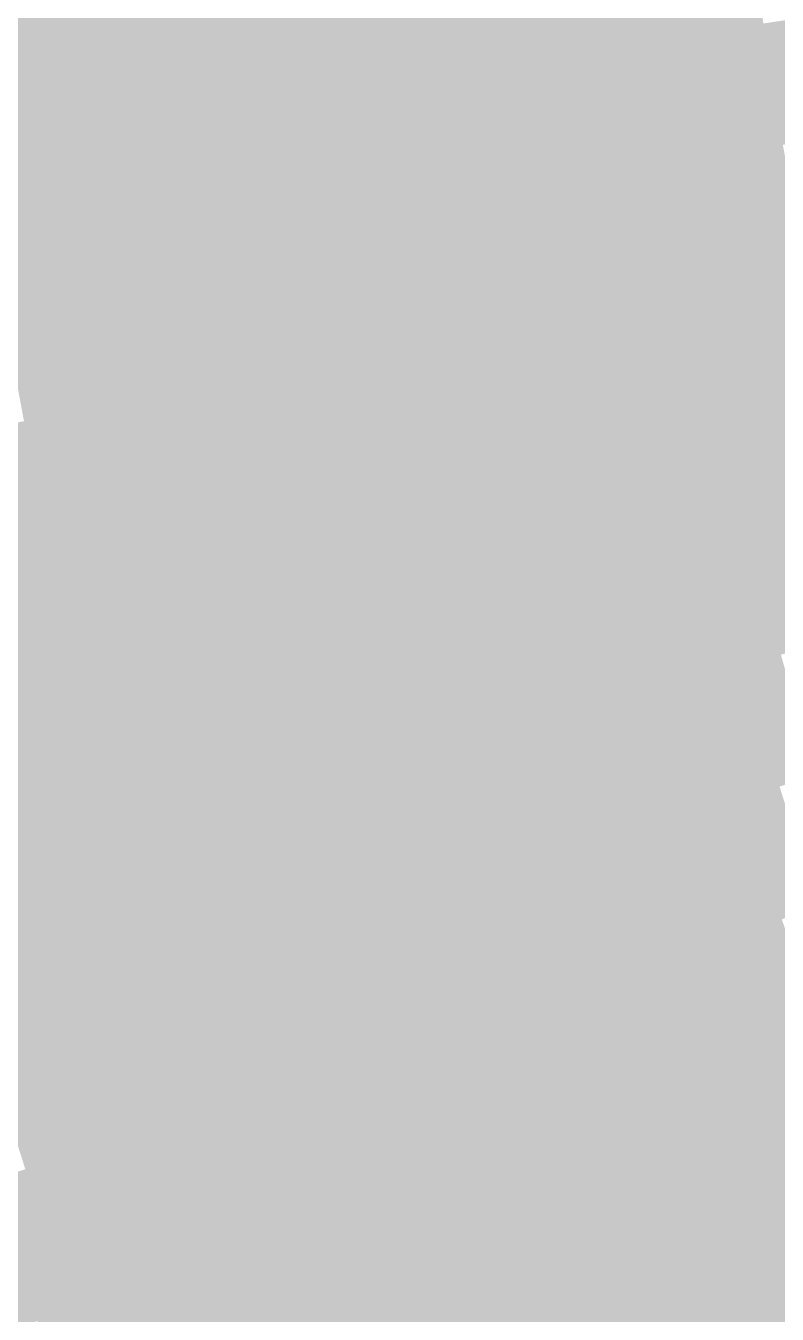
# Model space of a CAD drawing. Header units: inches. Extents: x -266 to 784, y -170 to 213.
# Drawn here: x -150.01 to -130.21, y -53.39 to -19.43 of the extents above; entities that cross this region are included whole.
import ezdxf

# ---------------------------------------------------------------- set-up
doc = ezdxf.new("R2010")
doc.units = ezdxf.units.IN
doc.header["$MEASUREMENT"] = 0

msp = doc.modelspace()

# ---------------------------------------------------------------- linework, layer by layer
at = {"color": 135, "true_color": 0x4e929d}
msp.add_solid([(-131.560476, -19.515153), (-132.549652, -19.661884), (-131.999778, -16.28062), (-132.992258, -16.40303)], dxfattribs=at)
at = {"color": 135, "true_color": 0x5096a1}
msp.add_solid([(-130.571299, -19.368423), (-131.560476, -19.515153), (-131.007299, -16.158209), (-131.999778, -16.28062)], dxfattribs=at)
at = {"color": 145, "true_color": 0x4a8a94}
msp.add_solid([(-133.538829, -19.808614), (-134.528005, -19.955345), (-133.984737, -16.525441), (-134.977217, -16.647852)], dxfattribs=at)
at = {"color": 145, "true_color": 0x4c8e99}
msp.add_solid([(-132.549652, -19.661884), (-133.538829, -19.808614), (-132.992258, -16.40303), (-133.984737, -16.525441)], dxfattribs=at)
at = {"color": 137, "true_color": 0x437e88}
msp.add_solid([(-136.506358, -20.248805), (-137.495535, -20.395536), (-136.962176, -16.892673), (-137.954655, -17.015084)], dxfattribs=at)
at = {"color": 137, "true_color": 0x45828c}
msp.add_solid([(-135.517182, -20.102075), (-136.506358, -20.248805), (-135.969696, -16.770262), (-136.962176, -16.892673)], dxfattribs=at)
at = {"color": 145, "true_color": 0x488690}
msp.add_solid([(-134.528005, -19.955345), (-135.517182, -20.102075), (-134.977217, -16.647852), (-135.969696, -16.770262)], dxfattribs=at)
at = {"color": 147, "true_color": 0x3d737b}
msp.add_solid([(-139.473888, -20.688997), (-140.463064, -20.835727), (-139.939614, -17.259905), (-140.932094, -17.382316)], dxfattribs=at)
at = {"color": 137, "true_color": 0x3f777f}
msp.add_solid([(-138.484711, -20.542266), (-139.473888, -20.688997), (-138.947135, -17.137495), (-139.939614, -17.259905)], dxfattribs=at)
at = {"color": 137, "true_color": 0x417a83}
msp.add_solid([(-137.495535, -20.395536), (-138.484711, -20.542266), (-137.954655, -17.015084), (-138.947135, -17.137495)], dxfattribs=at)
at = {"color": 147, "true_color": 0x36676e}
msp.add_solid([(-142.441417, -21.129188), (-143.430594, -21.275919), (-142.917053, -17.627137), (-143.909533, -17.749548)], dxfattribs=at)
at = {"color": 147, "true_color": 0x396b72}
msp.add_solid([(-141.452241, -20.982458), (-142.441417, -21.129188), (-141.924573, -17.504727), (-142.917053, -17.627137)], dxfattribs=at)
at = {"color": 147, "true_color": 0x3b6f76}
msp.add_solid([(-140.463064, -20.835727), (-141.452241, -20.982458), (-140.932094, -17.382316), (-141.924573, -17.504727)], dxfattribs=at)
at = {"color": 139, "true_color": 0x305b61}
msp.add_solid([(-145.408947, -21.56938), (-146.398123, -21.71611), (-145.894492, -17.994369), (-146.886971, -18.11678)], dxfattribs=at)
at = {"color": 157, "true_color": 0x325f65}
msp.add_solid([(-144.41977, -21.422649), (-145.408947, -21.56938), (-144.902012, -17.871959), (-145.894492, -17.994369)], dxfattribs=at)
at = {"color": 157, "true_color": 0x34636a}
msp.add_solid([(-143.430594, -21.275919), (-144.41977, -21.422649), (-143.909533, -17.749548), (-144.902012, -17.871959)], dxfattribs=at)
at = {"color": 139, "true_color": 0x2c5359}
msp.add_solid([(-147.3873, -21.862841), (-148.376476, -22.009571), (-147.879451, -18.239191), (-148.87193, -18.361601)], dxfattribs=at)
at = {"color": 139, "true_color": 0x2e575d}
msp.add_solid([(-146.398123, -21.71611), (-147.3873, -21.862841), (-146.886971, -18.11678), (-147.879451, -18.239191)], dxfattribs=at)
at = {"color": 139, "true_color": 0x284b50}
msp.add_solid([(-149.365653, -22.156302), (-150.35483, -22.303032), (-149.86441, -18.484012), (-150.856889, -18.606423)], dxfattribs=at)
at = {"color": 139, "true_color": 0x2a4f54}
msp.add_solid([(-148.376476, -22.009571), (-149.365653, -22.156302), (-148.87193, -18.361601), (-149.86441, -18.484012)], dxfattribs=at)
at = {"color": 135, "true_color": 0x5298a5}
msp.add_solid([(-129.071371, -22.396007), (-130.056649, -22.566969), (-129.582123, -19.221692), (-130.571299, -19.368423)], dxfattribs=at)
at = {"color": 145, "true_color": 0x4c8d99}
msp.add_solid([(-132.027204, -22.908893), (-133.012482, -23.079855), (-132.549652, -19.661884), (-133.538829, -19.808614)], dxfattribs=at)
at = {"color": 135, "true_color": 0x4e919d}
msp.add_solid([(-131.041926, -22.737931), (-132.027204, -22.908893), (-131.560476, -19.515153), (-132.549652, -19.661884)], dxfattribs=at)
at = {"color": 135, "true_color": 0x5094a1}
msp.add_solid([(-130.056649, -22.566969), (-131.041926, -22.737931), (-130.571299, -19.368423), (-131.560476, -19.515153)], dxfattribs=at)
at = {"color": 145, "true_color": 0x488590}
msp.add_solid([(-133.997759, -23.250817), (-134.983037, -23.421779), (-134.528005, -19.955345), (-135.517182, -20.102075)], dxfattribs=at)
at = {"color": 145, "true_color": 0x4a8994}
msp.add_solid([(-133.012482, -23.079855), (-133.997759, -23.250817), (-133.538829, -19.808614), (-134.528005, -19.955345)], dxfattribs=at)
at = {"color": 137, "true_color": 0x437d88}
msp.add_solid([(-135.968315, -23.592741), (-136.953592, -23.763703), (-136.506358, -20.248805), (-137.495535, -20.395536)], dxfattribs=at)
at = {"color": 137, "true_color": 0x45818c}
msp.add_solid([(-134.983037, -23.421779), (-135.968315, -23.592741), (-135.517182, -20.102075), (-136.506358, -20.248805)], dxfattribs=at)
at = {"color": 147, "true_color": 0x3d717b}
msp.add_solid([(-138.924148, -24.105626), (-139.909425, -24.276588), (-139.473888, -20.688997), (-140.463064, -20.835727)], dxfattribs=at)
at = {"color": 147, "true_color": 0x3f757f}
msp.add_solid([(-137.93887, -23.934664), (-138.924148, -24.105626), (-138.484711, -20.542266), (-139.473888, -20.688997)], dxfattribs=at)
at = {"color": 137, "true_color": 0x417983}
msp.add_solid([(-136.953592, -23.763703), (-137.93887, -23.934664), (-137.495535, -20.395536), (-138.484711, -20.542266)], dxfattribs=at)
at = {"color": 147, "true_color": 0x396972}
msp.add_solid([(-140.894703, -24.44755), (-141.879981, -24.618512), (-141.452241, -20.982458), (-142.441417, -21.129188)], dxfattribs=at)
at = {"color": 147, "true_color": 0x3b6d76}
msp.add_solid([(-139.909425, -24.276588), (-140.894703, -24.44755), (-140.463064, -20.835727), (-141.452241, -20.982458)], dxfattribs=at)
at = {"color": 157, "true_color": 0x34616a}
msp.add_solid([(-142.865258, -24.789474), (-143.850536, -24.960436), (-143.430594, -21.275919), (-144.41977, -21.422649)], dxfattribs=at)
at = {"color": 157, "true_color": 0x36656e}
msp.add_solid([(-141.879981, -24.618512), (-142.865258, -24.789474), (-142.441417, -21.129188), (-143.430594, -21.275919)], dxfattribs=at)
at = {"color": 139, "true_color": 0x2e565d}
msp.add_solid([(-145.821091, -25.30236), (-146.806369, -25.473321), (-146.398123, -21.71611), (-147.3873, -21.862841)], dxfattribs=at)
at = {"color": 139, "true_color": 0x305961}
msp.add_solid([(-144.835813, -25.131398), (-145.821091, -25.30236), (-145.408947, -21.56938), (-146.398123, -21.71611)], dxfattribs=at)
at = {"color": 157, "true_color": 0x325d65}
msp.add_solid([(-143.850536, -24.960436), (-144.835813, -25.131398), (-144.41977, -21.422649), (-145.408947, -21.56938)], dxfattribs=at)
at = {"color": 139, "true_color": 0x2a4e54}
msp.add_solid([(-147.791646, -25.644283), (-148.776924, -25.815245), (-148.376476, -22.009571), (-149.365653, -22.156302)], dxfattribs=at)
at = {"color": 139, "true_color": 0x2c5259}
msp.add_solid([(-146.806369, -25.473321), (-147.791646, -25.644283), (-147.3873, -21.862841), (-148.376476, -22.009571)], dxfattribs=at)
at = {"color": 149, "true_color": 0x25464c}
msp.add_solid([(-149.762202, -25.986207), (-150.747479, -26.157169), (-150.35483, -22.303032), (-151.344006, -22.449763)], dxfattribs=at)
at = {"color": 139, "true_color": 0x284a50}
msp.add_solid([(-148.776924, -25.815245), (-149.762202, -25.986207), (-149.365653, -22.156302), (-150.35483, -22.303032)], dxfattribs=at)
at = {"color": 135, "true_color": 0x4e8f9d}
msp.add_solid([(-130.444442, -25.947013), (-131.425228, -26.142103), (-131.041926, -22.737931), (-132.027204, -22.908893)], dxfattribs=at)
at = {"color": 135, "true_color": 0x5093a1}
msp.add_solid([(-129.463657, -25.751922), (-130.444442, -25.947013), (-130.056649, -22.566969), (-131.041926, -22.737931)], dxfattribs=at)
at = {"color": 145, "true_color": 0x4a8794}
msp.add_solid([(-132.406013, -26.337193), (-133.386798, -26.532284), (-133.012482, -23.079855), (-133.997759, -23.250817)], dxfattribs=at)
at = {"color": 145, "true_color": 0x4c8b99}
msp.add_solid([(-131.425228, -26.142103), (-132.406013, -26.337193), (-132.027204, -22.908893), (-133.012482, -23.079855)], dxfattribs=at)
at = {"color": 137, "true_color": 0x457f8c}
msp.add_solid([(-134.367583, -26.727374), (-135.348369, -26.922464), (-134.983037, -23.421779), (-135.968315, -23.592741)], dxfattribs=at)
at = {"color": 145, "true_color": 0x488390}
msp.add_solid([(-133.386798, -26.532284), (-134.367583, -26.727374), (-133.997759, -23.250817), (-134.983037, -23.421779)], dxfattribs=at)
at = {"color": 137, "true_color": 0x417783}
msp.add_solid([(-136.329154, -27.117555), (-137.309939, -27.312645), (-136.953592, -23.763703), (-137.93887, -23.934664)], dxfattribs=at)
at = {"color": 137, "true_color": 0x437b88}
msp.add_solid([(-135.348369, -26.922464), (-136.329154, -27.117555), (-135.968315, -23.592741), (-136.953592, -23.763703)], dxfattribs=at)
at = {"color": 147, "true_color": 0x3d707b}
msp.add_solid([(-138.290725, -27.507735), (-139.27151, -27.702826), (-138.924148, -24.105626), (-139.909425, -24.276588)], dxfattribs=at)
at = {"color": 147, "true_color": 0x3f747f}
msp.add_solid([(-137.309939, -27.312645), (-138.290725, -27.507735), (-137.93887, -23.934664), (-138.924148, -24.105626)], dxfattribs=at)
at = {"color": 147, "true_color": 0x396872}
msp.add_solid([(-140.252295, -27.897916), (-141.23308, -28.093006), (-140.894703, -24.44755), (-141.879981, -24.618512)], dxfattribs=at)
at = {"color": 147, "true_color": 0x3b6c76}
msp.add_solid([(-139.27151, -27.702826), (-140.252295, -27.897916), (-139.909425, -24.276588), (-140.894703, -24.44755)], dxfattribs=at)
at = {"color": 157, "true_color": 0x36646e}
msp.add_solid([(-141.23308, -28.093006), (-142.213866, -28.288097), (-141.879981, -24.618512), (-142.865258, -24.789474)], dxfattribs=at)
at = {"color": 157, "true_color": 0x325c65}
msp.add_solid([(-143.194651, -28.483187), (-144.175436, -28.678277), (-143.850536, -24.960436), (-144.835813, -25.131398)], dxfattribs=at)
at = {"color": 157, "true_color": 0x34606a}
msp.add_solid([(-142.213866, -28.288097), (-143.194651, -28.483187), (-142.865258, -24.789474), (-143.850536, -24.960436)], dxfattribs=at)
at = {"color": 139, "true_color": 0x2e545d}
msp.add_solid([(-145.156222, -28.873368), (-146.137007, -29.068458), (-145.821091, -25.30236), (-146.806369, -25.473321)], dxfattribs=at)
at = {"color": 139, "true_color": 0x305861}
msp.add_solid([(-144.175436, -28.678277), (-145.156222, -28.873368), (-144.835813, -25.131398), (-145.821091, -25.30236)], dxfattribs=at)
at = {"color": 139, "true_color": 0x2a4d54}
msp.add_solid([(-147.117792, -29.263548), (-148.098577, -29.458639), (-147.791646, -25.644283), (-148.776924, -25.815245)], dxfattribs=at)
at = {"color": 139, "true_color": 0x2c5159}
msp.add_solid([(-146.137007, -29.068458), (-147.117792, -29.263548), (-146.806369, -25.473321), (-147.791646, -25.644283)], dxfattribs=at)
at = {"color": 135, "true_color": 0x5091a1}
msp.add_solid([(-128.792681, -28.921364), (-129.768383, -29.140465), (-129.463657, -25.751922), (-130.444442, -25.947013)], dxfattribs=at)
at = {"color": 149, "true_color": 0x25454c}
msp.add_solid([(-149.079363, -29.653729), (-150.060148, -29.848819), (-149.762202, -25.986207), (-150.747479, -26.157169)], dxfattribs=at)
at = {"color": 139, "true_color": 0x284950}
msp.add_solid([(-148.098577, -29.458639), (-149.079363, -29.653729), (-148.776924, -25.815245), (-149.762202, -25.986207)], dxfattribs=at)
at = {"color": 145, "true_color": 0x4c8999}
msp.add_solid([(-130.744085, -29.359566), (-131.719788, -29.578667), (-131.425228, -26.142103), (-132.406013, -26.337193)], dxfattribs=at)
at = {"color": 145, "true_color": 0x4e8d9d}
msp.add_solid([(-129.768383, -29.140465), (-130.744085, -29.359566), (-130.444442, -25.947013), (-131.425228, -26.142103)], dxfattribs=at)
at = {"color": 145, "true_color": 0x4a8594}
msp.add_solid([(-131.719788, -29.578667), (-132.69549, -29.797769), (-132.406013, -26.337193), (-133.386798, -26.532284)], dxfattribs=at)
at = {"color": 137, "true_color": 0x457d8c}
msp.add_solid([(-133.671192, -30.01687), (-134.646894, -30.235971), (-134.367583, -26.727374), (-135.348369, -26.922464)], dxfattribs=at)
at = {"color": 145, "true_color": 0x488190}
msp.add_solid([(-132.69549, -29.797769), (-133.671192, -30.01687), (-133.386798, -26.532284), (-134.367583, -26.727374)], dxfattribs=at)
at = {"color": 147, "true_color": 0x417683}
msp.add_solid([(-135.622596, -30.455072), (-136.598298, -30.674174), (-136.329154, -27.117555), (-137.309939, -27.312645)], dxfattribs=at)
at = {"color": 137, "true_color": 0x437a88}
msp.add_solid([(-134.646894, -30.235971), (-135.622596, -30.455072), (-135.348369, -26.922464), (-136.329154, -27.117555)], dxfattribs=at)
at = {"color": 147, "true_color": 0x3f727f}
msp.add_solid([(-136.598298, -30.674174), (-137.574, -30.893275), (-137.309939, -27.312645), (-138.290725, -27.507735)], dxfattribs=at)
at = {"color": 147, "true_color": 0x3b6a76}
msp.add_solid([(-138.549702, -31.112376), (-139.525405, -31.331477), (-139.27151, -27.702826), (-140.252295, -27.897916)], dxfattribs=at)
at = {"color": 147, "true_color": 0x3d6e7b}
msp.add_solid([(-137.574, -30.893275), (-138.549702, -31.112376), (-138.290725, -27.507735), (-139.27151, -27.702826)], dxfattribs=at)
at = {"color": 157, "true_color": 0x36636e}
msp.add_solid([(-140.501107, -31.550579), (-141.476809, -31.76968), (-141.23308, -28.093006), (-142.213866, -28.288097)], dxfattribs=at)
at = {"color": 157, "true_color": 0x396672}
msp.add_solid([(-139.525405, -31.331477), (-140.501107, -31.550579), (-140.252295, -27.897916), (-141.23308, -28.093006)], dxfattribs=at)
at = {"color": 157, "true_color": 0x325b65}
msp.add_solid([(-142.452511, -31.988781), (-143.428213, -32.207882), (-143.194651, -28.483187), (-144.175436, -28.678277)], dxfattribs=at)
at = {"color": 157, "true_color": 0x345f6a}
msp.add_solid([(-141.476809, -31.76968), (-142.452511, -31.988781), (-142.213866, -28.288097), (-143.194651, -28.483187)], dxfattribs=at)
at = {"color": 139, "true_color": 0x305761}
msp.add_solid([(-143.428213, -32.207882), (-144.403915, -32.426984), (-144.175436, -28.678277), (-145.156222, -28.873368)], dxfattribs=at)
at = {"color": 139, "true_color": 0x2c4f59}
msp.add_solid([(-145.379617, -32.646085), (-146.35532, -32.865186), (-146.137007, -29.068458), (-147.117792, -29.263548)], dxfattribs=at)
at = {"color": 139, "true_color": 0x2e535d}
msp.add_solid([(-144.403915, -32.426984), (-145.379617, -32.646085), (-145.156222, -28.873368), (-146.137007, -29.068458)], dxfattribs=at)
at = {"color": 145, "true_color": 0x4e8b9d}
msp.add_solid([(-129.014157, -32.316364), (-129.984188, -32.559344), (-129.768383, -29.140465), (-130.744085, -29.359566)], dxfattribs=at)
at = {"color": 139, "true_color": 0x284850}
msp.add_solid([(-147.331022, -33.084287), (-148.306724, -33.303388), (-148.098577, -29.458639), (-149.079363, -29.653729)], dxfattribs=at)
at = {"color": 139, "true_color": 0x2a4c54}
msp.add_solid([(-146.35532, -32.865186), (-147.331022, -33.084287), (-147.117792, -29.263548), (-148.098577, -29.458639)], dxfattribs=at)
at = {"color": 145, "true_color": 0x4c8799}
msp.add_solid([(-129.984188, -32.559344), (-130.954219, -32.802324), (-130.744085, -29.359566), (-131.719788, -29.578667)], dxfattribs=at)
at = {"color": 149, "true_color": 0x234048}
msp.add_solid([(-149.282426, -33.52249), (-150.258128, -33.741591), (-150.060148, -29.848819), (-151.040933, -30.04391)], dxfattribs=at)
at = {"color": 149, "true_color": 0x25444c}
msp.add_solid([(-148.306724, -33.303388), (-149.282426, -33.52249), (-149.079363, -29.653729), (-150.060148, -29.848819)], dxfattribs=at)
at = {"color": 145, "true_color": 0x488090}
msp.add_solid([(-131.92425, -33.045304), (-132.894282, -33.288285), (-132.69549, -29.797769), (-133.671192, -30.01687)], dxfattribs=at)
at = {"color": 145, "true_color": 0x4a8394}
msp.add_solid([(-130.954219, -32.802324), (-131.92425, -33.045304), (-131.719788, -29.578667), (-132.69549, -29.797769)], dxfattribs=at)
at = {"color": 137, "true_color": 0x457c8c}
msp.add_solid([(-132.894282, -33.288285), (-133.864313, -33.531265), (-133.671192, -30.01687), (-134.646894, -30.235971)], dxfattribs=at)
at = {"color": 147, "true_color": 0x417483}
msp.add_solid([(-134.834344, -33.774245), (-135.804375, -34.017225), (-135.622596, -30.455072), (-136.598298, -30.674174)], dxfattribs=at)
at = {"color": 137, "true_color": 0x437888}
msp.add_solid([(-133.864313, -33.531265), (-134.834344, -33.774245), (-134.646894, -30.235971), (-135.622596, -30.455072)], dxfattribs=at)
at = {"color": 147, "true_color": 0x3d6d7b}
msp.add_solid([(-136.774407, -34.260205), (-137.744438, -34.503186), (-137.574, -30.893275), (-138.549702, -31.112376)], dxfattribs=at)
at = {"color": 147, "true_color": 0x3f717f}
msp.add_solid([(-135.804375, -34.017225), (-136.774407, -34.260205), (-136.598298, -30.674174), (-137.574, -30.893275)], dxfattribs=at)
at = {"color": 147, "true_color": 0x3b6976}
msp.add_solid([(-137.744438, -34.503186), (-138.714469, -34.746166), (-138.549702, -31.112376), (-139.525405, -31.331477)], dxfattribs=at)
at = {"color": 157, "true_color": 0x36616e}
msp.add_solid([(-139.6845, -34.989146), (-140.654532, -35.232126), (-140.501107, -31.550579), (-141.476809, -31.76968)], dxfattribs=at)
at = {"color": 157, "true_color": 0x396572}
msp.add_solid([(-138.714469, -34.746166), (-139.6845, -34.989146), (-139.525405, -31.331477), (-140.501107, -31.550579)], dxfattribs=at)
at = {"color": 157, "true_color": 0x345e6a}
msp.add_solid([(-140.654532, -35.232126), (-141.624563, -35.475106), (-141.476809, -31.76968), (-142.452511, -31.988781)], dxfattribs=at)
at = {"color": 139, "true_color": 0x305661}
msp.add_solid([(-142.594594, -35.718086), (-143.564625, -35.961067), (-143.428213, -32.207882), (-144.403915, -32.426984)], dxfattribs=at)
at = {"color": 157, "true_color": 0x325a65}
msp.add_solid([(-141.624563, -35.475106), (-142.594594, -35.718086), (-142.452511, -31.988781), (-143.428213, -32.207882)], dxfattribs=at)
at = {"color": 139, "true_color": 0x2e525d}
msp.add_solid([(-143.564625, -35.961067), (-144.534657, -36.204047), (-144.403915, -32.426984), (-145.379617, -32.646085)], dxfattribs=at)
at = {"color": 145, "true_color": 0x4c8599}
msp.add_solid([(-129.145993, -35.739509), (-130.109769, -36.006222), (-129.984188, -32.559344), (-130.954219, -32.802324)], dxfattribs=at)
at = {"color": 139, "true_color": 0x2a4b54}
msp.add_solid([(-145.504688, -36.447027), (-146.474719, -36.690007), (-146.35532, -32.865186), (-147.331022, -33.084287)], dxfattribs=at)
at = {"color": 139, "true_color": 0x2c4e59}
msp.add_solid([(-144.534657, -36.204047), (-145.504688, -36.447027), (-145.379617, -32.646085), (-146.35532, -32.865186)], dxfattribs=at)
at = {"color": 145, "true_color": 0x4a8294}
msp.add_solid([(-130.109769, -36.006222), (-131.073545, -36.272935), (-130.954219, -32.802324), (-131.92425, -33.045304)], dxfattribs=at)
at = {"color": 139, "true_color": 0x284750}
msp.add_solid([(-146.474719, -36.690007), (-147.44475, -36.932987), (-147.331022, -33.084287), (-148.306724, -33.303388)], dxfattribs=at)
at = {"color": 145, "true_color": 0x487e90}
msp.add_solid([(-131.073545, -36.272935), (-132.037321, -36.539648), (-131.92425, -33.045304), (-132.894282, -33.288285)], dxfattribs=at)
at = {"color": 149, "true_color": 0x233f48}
msp.add_solid([(-148.414782, -37.175968), (-149.384813, -37.418948), (-149.282426, -33.52249), (-150.258128, -33.741591)], dxfattribs=at)
at = {"color": 149, "true_color": 0x25434c}
msp.add_solid([(-147.44475, -36.932987), (-148.414782, -37.175968), (-148.306724, -33.303388), (-149.282426, -33.52249)], dxfattribs=at)
at = {"color": 147, "true_color": 0x437688}
msp.add_solid([(-133.001097, -36.806361), (-133.964873, -37.073073), (-133.864313, -33.531265), (-134.834344, -33.774245)], dxfattribs=at)
at = {"color": 137, "true_color": 0x457a8c}
msp.add_solid([(-132.037321, -36.539648), (-133.001097, -36.806361), (-132.894282, -33.288285), (-133.864313, -33.531265)], dxfattribs=at)
at = {"color": 159, "true_color": 0x213c43}
msp.add_solid([(-149.384813, -37.418948), (-150.354844, -37.661928), (-150.258128, -33.741591), (-151.23383, -33.960692)], dxfattribs=at)
at = {"color": 147, "true_color": 0x417383}
msp.add_solid([(-133.964873, -37.073073), (-134.928649, -37.339786), (-134.834344, -33.774245), (-135.804375, -34.017225)], dxfattribs=at)
at = {"color": 147, "true_color": 0x3d6b7b}
msp.add_solid([(-135.892425, -37.606499), (-136.856201, -37.873212), (-136.774407, -34.260205), (-137.744438, -34.503186)], dxfattribs=at)
at = {"color": 147, "true_color": 0x3f6f7f}
msp.add_solid([(-134.928649, -37.339786), (-135.892425, -37.606499), (-135.804375, -34.017225), (-136.774407, -34.260205)], dxfattribs=at)
at = {"color": 147, "true_color": 0x3b6876}
msp.add_solid([(-136.856201, -37.873212), (-137.819977, -38.139924), (-137.744438, -34.503186), (-138.714469, -34.746166)], dxfattribs=at)
at = {"color": 157, "true_color": 0x396472}
msp.add_solid([(-137.819977, -38.139924), (-138.783753, -38.406637), (-138.714469, -34.746166), (-139.6845, -34.989146)], dxfattribs=at)
at = {"color": 157, "true_color": 0x345c6a}
msp.add_solid([(-139.74753, -38.67335), (-140.711306, -38.940063), (-140.654532, -35.232126), (-141.624563, -35.475106)], dxfattribs=at)
at = {"color": 157, "true_color": 0x36606e}
msp.add_solid([(-138.783753, -38.406637), (-139.74753, -38.67335), (-139.6845, -34.989146), (-140.654532, -35.232126)], dxfattribs=at)
at = {"color": 157, "true_color": 0x325965}
msp.add_solid([(-140.711306, -38.940063), (-141.675082, -39.206775), (-141.624563, -35.475106), (-142.594594, -35.718086)], dxfattribs=at)
at = {"color": 139, "true_color": 0x2e515d}
msp.add_solid([(-142.638858, -39.473488), (-143.602634, -39.740201), (-143.564625, -35.961067), (-144.534657, -36.204047)], dxfattribs=at)
at = {"color": 139, "true_color": 0x305561}
msp.add_solid([(-141.675082, -39.206775), (-142.638858, -39.473488), (-142.594594, -35.718086), (-143.564625, -35.961067)], dxfattribs=at)
at = {"color": 139, "true_color": 0x2c4d59}
msp.add_solid([(-143.602634, -39.740201), (-144.56641, -40.006914), (-144.534657, -36.204047), (-145.504688, -36.447027)], dxfattribs=at)
at = {"color": 145, "true_color": 0x487c90}
msp.add_solid([(-130.143886, -39.478716), (-131.100826, -39.769001), (-131.073545, -36.272935), (-132.037321, -36.539648)], dxfattribs=at)
at = {"color": 145, "true_color": 0x4a8094}
msp.add_solid([(-129.186945, -39.188431), (-130.143886, -39.478716), (-130.109769, -36.006222), (-131.073545, -36.272935)], dxfattribs=at)
at = {"color": 139, "true_color": 0x2a4a54}
msp.add_solid([(-144.56641, -40.006914), (-145.530186, -40.273626), (-145.504688, -36.447027), (-146.474719, -36.690007)], dxfattribs=at)
at = {"color": 137, "true_color": 0x45798c}
msp.add_solid([(-131.100826, -39.769001), (-132.057766, -40.059285), (-132.037321, -36.539648), (-133.001097, -36.806361)], dxfattribs=at)
at = {"color": 149, "true_color": 0x25424c}
msp.add_solid([(-146.493962, -40.540339), (-147.457738, -40.807052), (-147.44475, -36.932987), (-148.414782, -37.175968)], dxfattribs=at)
at = {"color": 149, "true_color": 0x284650}
msp.add_solid([(-145.530186, -40.273626), (-146.493962, -40.540339), (-146.474719, -36.690007), (-147.44475, -36.932987)], dxfattribs=at)
at = {"color": 147, "true_color": 0x437588}
msp.add_solid([(-132.057766, -40.059285), (-133.014707, -40.34957), (-133.001097, -36.806361), (-133.964873, -37.073073)], dxfattribs=at)
at = {"color": 149, "true_color": 0x233e48}
for points in [[(-147.457738, -40.807052), (-148.421514, -41.073765), (-148.414782, -37.175968), (-149.384813, -37.418948)], [(-146.411871, -44.413556), (-147.368812, -44.70384), (-147.457738, -40.807052), (-148.421514, -41.073765)]]:
    msp.add_solid(points, dxfattribs=at)
at = {"color": 147, "true_color": 0x3f6d7f}
msp.add_solid([(-133.971647, -40.639855), (-134.928587, -40.930139), (-134.928649, -37.339786), (-135.892425, -37.606499)], dxfattribs=at)
at = {"color": 147, "true_color": 0x417183}
msp.add_solid([(-133.014707, -40.34957), (-133.971647, -40.639855), (-133.964873, -37.073073), (-134.928649, -37.339786)], dxfattribs=at)
at = {"color": 159, "true_color": 0x1f373f}
msp.add_solid([(-149.38529, -41.340477), (-150.349066, -41.60719), (-150.354844, -37.661928), (-151.324876, -37.904908)], dxfattribs=at)
at = {"color": 159, "true_color": 0x213b43}
msp.add_solid([(-148.421514, -41.073765), (-149.38529, -41.340477), (-149.384813, -37.418948), (-150.354844, -37.661928)], dxfattribs=at)
at = {"color": 147, "true_color": 0x3d6a7b}
msp.add_solid([(-134.928587, -40.930139), (-135.885528, -41.220424), (-135.892425, -37.606499), (-136.856201, -37.873212)], dxfattribs=at)
at = {"color": 157, "true_color": 0x3b6676}
msp.add_solid([(-135.885528, -41.220424), (-136.842468, -41.510709), (-136.856201, -37.873212), (-137.819977, -38.139924)], dxfattribs=at)
at = {"color": 157, "true_color": 0x396272}
msp.add_solid([(-136.842468, -41.510709), (-137.799408, -41.800994), (-137.819977, -38.139924), (-138.783753, -38.406637)], dxfattribs=at)
at = {"color": 157, "true_color": 0x345b6a}
msp.add_solid([(-138.756349, -42.091278), (-139.713289, -42.381563), (-139.74753, -38.67335), (-140.711306, -38.940063)], dxfattribs=at)
at = {"color": 157, "true_color": 0x365f6e}
msp.add_solid([(-137.799408, -41.800994), (-138.756349, -42.091278), (-138.783753, -38.406637), (-139.74753, -38.67335)], dxfattribs=at)
at = {"color": 139, "true_color": 0x325765}
msp.add_solid([(-139.713289, -42.381563), (-140.670229, -42.671848), (-140.711306, -38.940063), (-141.675082, -39.206775)], dxfattribs=at)
at = {"color": 139, "true_color": 0x305461}
msp.add_solid([(-140.670229, -42.671848), (-141.62717, -42.962132), (-141.675082, -39.206775), (-142.638858, -39.473488)], dxfattribs=at)
at = {"color": 139, "true_color": 0x2e505d}
msp.add_solid([(-141.62717, -42.962132), (-142.58411, -43.252417), (-142.638858, -39.473488), (-143.602634, -39.740201)], dxfattribs=at)
at = {"color": 155, "true_color": 0x487b90}
msp.add_solid([(-129.135833, -42.660717), (-130.085361, -42.974398), (-130.143886, -39.478716), (-131.100826, -39.769001)], dxfattribs=at)
at = {"color": 139, "true_color": 0x2a4954}
msp.add_solid([(-143.54105, -43.542702), (-144.497991, -43.832986), (-144.56641, -40.006914), (-145.530186, -40.273626)], dxfattribs=at)
at = {"color": 139, "true_color": 0x2c4c59}
msp.add_solid([(-142.58411, -43.252417), (-143.54105, -43.542702), (-143.602634, -39.740201), (-144.56641, -40.006914)], dxfattribs=at)
at = {"color": 147, "true_color": 0x437388}
msp.add_solid([(-131.034889, -43.28808), (-131.984417, -43.601762), (-132.057766, -40.059285), (-133.014707, -40.34957)], dxfattribs=at)
at = {"color": 155, "true_color": 0x45778c}
msp.add_solid([(-130.085361, -42.974398), (-131.034889, -43.28808), (-131.100826, -39.769001), (-132.057766, -40.059285)], dxfattribs=at)
at = {"color": 149, "true_color": 0x284550}
msp.add_solid([(-144.497991, -43.832986), (-145.454931, -44.123271), (-145.530186, -40.273626), (-146.493962, -40.540339)], dxfattribs=at)
at = {"color": 147, "true_color": 0x417083}
msp.add_solid([(-131.984417, -43.601762), (-132.933945, -43.915444), (-133.014707, -40.34957), (-133.971647, -40.639855)], dxfattribs=at)
at = {"color": 149, "true_color": 0x25414c}
msp.add_solid([(-145.454931, -44.123271), (-146.411871, -44.413556), (-146.493962, -40.540339), (-147.457738, -40.807052)], dxfattribs=at)
at = {"color": 147, "true_color": 0x3f6c7f}
msp.add_solid([(-132.933945, -43.915444), (-133.883473, -44.229125), (-133.971647, -40.639855), (-134.928587, -40.930139)], dxfattribs=at)
at = {"color": 159, "true_color": 0x213a43}
msp.add_solid([(-147.368812, -44.70384), (-148.325752, -44.994125), (-148.421514, -41.073765), (-149.38529, -41.340477)], dxfattribs=at)
at = {"color": 147, "true_color": 0x3d687b}
msp.add_solid([(-133.883473, -44.229125), (-134.833002, -44.542807), (-134.928587, -40.930139), (-135.885528, -41.220424)], dxfattribs=at)
at = {"color": 159, "true_color": 0x1f363f}
for points in [[(-148.325752, -44.994125), (-149.282692, -45.28441), (-149.38529, -41.340477), (-150.349066, -41.60719)], [(-147.176868, -48.62067), (-148.126396, -48.934351), (-148.325752, -44.994125), (-149.282692, -45.28441)]]:
    msp.add_solid(points, dxfattribs=at)
at = {"color": 157, "true_color": 0x3b6576}
msp.add_solid([(-134.833002, -44.542807), (-135.78253, -44.856489), (-135.885528, -41.220424), (-136.842468, -41.510709)], dxfattribs=at)
at = {"color": 169, "true_color": 0x1d333b}
msp.add_solid([(-149.282692, -45.28441), (-150.239633, -45.574694), (-150.349066, -41.60719), (-151.312842, -41.873903)], dxfattribs=at)
at = {"color": 157, "true_color": 0x396172}
msp.add_solid([(-135.78253, -44.856489), (-136.732058, -45.170171), (-136.842468, -41.510709), (-137.799408, -41.800994)], dxfattribs=at)
at = {"color": 157, "true_color": 0x345a6a}
msp.add_solid([(-137.681586, -45.483852), (-138.631114, -45.797534), (-138.756349, -42.091278), (-139.713289, -42.381563)], dxfattribs=at)
at = {"color": 157, "true_color": 0x365d6e}
msp.add_solid([(-136.732058, -45.170171), (-137.681586, -45.483852), (-137.799408, -41.800994), (-138.756349, -42.091278)], dxfattribs=at)
at = {"color": 139, "true_color": 0x325665}
msp.add_solid([(-138.631114, -45.797534), (-139.580643, -46.111216), (-139.713289, -42.381563), (-140.670229, -42.671848)], dxfattribs=at)
at = {"color": 139, "true_color": 0x305361}
msp.add_solid([(-139.580643, -46.111216), (-140.530171, -46.424898), (-140.670229, -42.671848), (-141.62717, -42.962132)], dxfattribs=at)
at = {"color": 139, "true_color": 0x2e4f5d}
msp.add_solid([(-140.530171, -46.424898), (-141.479699, -46.738579), (-141.62717, -42.962132), (-142.58411, -43.252417)], dxfattribs=at)
at = {"color": 155, "true_color": 0x45758c}
msp.add_solid([(-128.991537, -46.15391), (-129.933081, -46.4908), (-130.085361, -42.974398), (-131.034889, -43.28808)], dxfattribs=at)
at = {"color": 139, "true_color": 0x2c4b59}
msp.add_solid([(-141.479699, -46.738579), (-142.429227, -47.052261), (-142.58411, -43.252417), (-143.54105, -43.542702)], dxfattribs=at)
at = {"color": 147, "true_color": 0x437288}
msp.add_solid([(-129.933081, -46.4908), (-130.874625, -46.82769), (-131.034889, -43.28808), (-131.984417, -43.601762)], dxfattribs=at)
at = {"color": 139, "true_color": 0x2a4854}
msp.add_solid([(-142.429227, -47.052261), (-143.378755, -47.365943), (-143.54105, -43.542702), (-144.497991, -43.832986)], dxfattribs=at)
at = {"color": 147, "true_color": 0x416e83}
msp.add_solid([(-130.874625, -46.82769), (-131.816169, -47.164579), (-131.984417, -43.601762), (-132.933945, -43.915444)], dxfattribs=at)
at = {"color": 149, "true_color": 0x25404c}
msp.add_solid([(-144.328283, -47.679625), (-145.277812, -47.993306), (-145.454931, -44.123271), (-146.411871, -44.413556)], dxfattribs=at)
at = {"color": 149, "true_color": 0x284450}
msp.add_solid([(-143.378755, -47.365943), (-144.328283, -47.679625), (-144.497991, -43.832986), (-145.454931, -44.123271)], dxfattribs=at)
at = {"color": 147, "true_color": 0x3f6a7f}
msp.add_solid([(-131.816169, -47.164579), (-132.757713, -47.501469), (-132.933945, -43.915444), (-133.883473, -44.229125)], dxfattribs=at)
at = {"color": 159, "true_color": 0x233d48}
msp.add_solid([(-145.277812, -47.993306), (-146.22734, -48.306988), (-146.411871, -44.413556), (-147.368812, -44.70384)], dxfattribs=at)
at = {"color": 147, "true_color": 0x3d677b}
msp.add_solid([(-132.757713, -47.501469), (-133.699257, -47.838359), (-133.883473, -44.229125), (-134.833002, -44.542807)], dxfattribs=at)
at = {"color": 159, "true_color": 0x213943}
msp.add_solid([(-146.22734, -48.306988), (-147.176868, -48.62067), (-147.368812, -44.70384), (-148.325752, -44.994125)], dxfattribs=at)
at = {"color": 157, "true_color": 0x3b6376}
msp.add_solid([(-133.699257, -47.838359), (-134.640801, -48.175249), (-134.833002, -44.542807), (-135.78253, -44.856489)], dxfattribs=at)
at = {"color": 157, "true_color": 0x396072}
msp.add_solid([(-134.640801, -48.175249), (-135.582345, -48.512139), (-135.78253, -44.856489), (-136.732058, -45.170171)], dxfattribs=at)
at = {"color": 169, "true_color": 0x1d323b}
msp.add_solid([(-148.126396, -48.934351), (-149.075924, -49.248033), (-149.282692, -45.28441), (-150.239633, -45.574694)], dxfattribs=at)
at = {"color": 157, "true_color": 0x34596a}
msp.add_solid([(-136.523889, -48.849029), (-137.465434, -49.185919), (-137.681586, -45.483852), (-138.631114, -45.797534)], dxfattribs=at)
at = {"color": 157, "true_color": 0x365c6e}
msp.add_solid([(-135.582345, -48.512139), (-136.523889, -48.849029), (-136.732058, -45.170171), (-137.681586, -45.483852)], dxfattribs=at)
at = {"color": 169, "true_color": 0x1b2e36}
for points in [[(-149.075924, -49.248033), (-150.025453, -49.561715), (-150.239633, -45.574694), (-151.196573, -45.864979)], [(-147.822418, -52.891707), (-148.763962, -53.228597), (-149.075924, -49.248033), (-150.025453, -49.561715)]]:
    msp.add_solid(points, dxfattribs=at)
at = {"color": 139, "true_color": 0x325565}
msp.add_solid([(-137.465434, -49.185919), (-138.406978, -49.522808), (-138.631114, -45.797534), (-139.580643, -46.111216)], dxfattribs=at)
at = {"color": 139, "true_color": 0x305161}
msp.add_solid([(-138.406978, -49.522808), (-139.348522, -49.859698), (-139.580643, -46.111216), (-140.530171, -46.424898)], dxfattribs=at)
at = {"color": 139, "true_color": 0x2e4e5d}
msp.add_solid([(-139.348522, -49.859698), (-140.290066, -50.196588), (-140.530171, -46.424898), (-141.479699, -46.738579)], dxfattribs=at)
at = {"color": 147, "true_color": 0x437088}
msp.add_solid([(-128.753006, -49.665515), (-129.685999, -50.02541), (-129.933081, -46.4908), (-130.874625, -46.82769)], dxfattribs=at)
at = {"color": 139, "true_color": 0x2c4a59}
msp.add_solid([(-140.290066, -50.196588), (-141.23161, -50.533478), (-141.479699, -46.738579), (-142.429227, -47.052261)], dxfattribs=at)
at = {"color": 147, "true_color": 0x416d83}
msp.add_solid([(-129.685999, -50.02541), (-130.618992, -50.385305), (-130.874625, -46.82769), (-131.816169, -47.164579)], dxfattribs=at)
at = {"color": 139, "true_color": 0x2a4754}
msp.add_solid([(-141.23161, -50.533478), (-142.173154, -50.870368), (-142.429227, -47.052261), (-143.378755, -47.365943)], dxfattribs=at)
at = {"color": 147, "true_color": 0x3f697f}
msp.add_solid([(-130.618992, -50.385305), (-131.551985, -50.7452), (-131.816169, -47.164579), (-132.757713, -47.501469)], dxfattribs=at)
at = {"color": 149, "true_color": 0x284350}
msp.add_solid([(-142.173154, -50.870368), (-143.114698, -51.207258), (-143.378755, -47.365943), (-144.328283, -47.679625)], dxfattribs=at)
at = {"color": 157, "true_color": 0x3d657b}
msp.add_solid([(-131.551985, -50.7452), (-132.484977, -51.105095), (-132.757713, -47.501469), (-133.699257, -47.838359)], dxfattribs=at)
at = {"color": 149, "true_color": 0x253f4c}
for points in [[(-143.114698, -51.207258), (-144.056242, -51.544148), (-144.328283, -47.679625), (-145.277812, -47.993306)], [(-141.814905, -54.704046), (-142.747898, -55.063941), (-143.114698, -51.207258), (-144.056242, -51.544148)]]:
    msp.add_solid(points, dxfattribs=at)
at = {"color": 157, "true_color": 0x3b6276}
msp.add_solid([(-132.484977, -51.105095), (-133.41797, -51.46499), (-133.699257, -47.838359), (-134.640801, -48.175249)], dxfattribs=at)
at = {"color": 159, "true_color": 0x233c48}
msp.add_solid([(-144.056242, -51.544148), (-144.997786, -51.881037), (-145.277812, -47.993306), (-146.22734, -48.306988)], dxfattribs=at)
at = {"color": 157, "true_color": 0x395e72}
msp.add_solid([(-133.41797, -51.46499), (-134.350963, -51.824885), (-134.640801, -48.175249), (-135.582345, -48.512139)], dxfattribs=at)
at = {"color": 159, "true_color": 0x213843}
for points in [[(-144.997786, -51.881037), (-145.93933, -52.217927), (-146.22734, -48.306988), (-147.176868, -48.62067)], [(-143.680891, -55.423836), (-144.613884, -55.783731), (-144.997786, -51.881037), (-145.93933, -52.217927)]]:
    msp.add_solid(points, dxfattribs=at)
at = {"color": 157, "true_color": 0x365b6e}
msp.add_solid([(-134.350963, -51.824885), (-135.283956, -52.18478), (-135.582345, -48.512139), (-136.523889, -48.849029)], dxfattribs=at)
at = {"color": 159, "true_color": 0x1f353f}
msp.add_solid([(-145.93933, -52.217927), (-146.880874, -52.554817), (-147.176868, -48.62067), (-148.126396, -48.934351)], dxfattribs=at)
at = {"color": 157, "true_color": 0x34576a}
msp.add_solid([(-135.283956, -52.18478), (-136.216949, -52.544675), (-136.523889, -48.849029), (-137.465434, -49.185919)], dxfattribs=at)
at = {"color": 169, "true_color": 0x1d313b}
msp.add_solid([(-146.880874, -52.554817), (-147.822418, -52.891707), (-148.126396, -48.934351), (-149.075924, -49.248033)], dxfattribs=at)
at = {"color": 139, "true_color": 0x325465}
msp.add_solid([(-136.216949, -52.544675), (-137.149941, -52.90457), (-137.465434, -49.185919), (-138.406978, -49.522808)], dxfattribs=at)
at = {"color": 250, "true_color": 0x192a32}
msp.add_solid([(-148.763962, -53.228597), (-149.705506, -53.565487), (-150.025453, -49.561715), (-150.974981, -49.875397)], dxfattribs=at)
at = {"color": 139, "true_color": 0x305061}
msp.add_solid([(-137.149941, -52.90457), (-138.082934, -53.264465), (-138.406978, -49.522808), (-139.348522, -49.859698)], dxfattribs=at)
at = {"color": 250, "true_color": 0x16262e}
msp.add_solid([(-149.705506, -53.565487), (-150.64705, -53.902377), (-150.974981, -49.875397), (-151.924509, -50.189078)], dxfattribs=at)
at = {"color": 139, "true_color": 0x2e4d5d}
msp.add_solid([(-138.082934, -53.264465), (-139.015927, -53.62436), (-139.348522, -49.859698), (-140.290066, -50.196588)], dxfattribs=at)
at = {"color": 139, "true_color": 0x2c4959}
msp.add_solid([(-139.015927, -53.62436), (-139.94892, -53.984255), (-140.290066, -50.196588), (-141.23161, -50.533478)], dxfattribs=at)
at = {"color": 147, "true_color": 0x416b83}
msp.add_solid([(-128.419255, -53.192997), (-129.343135, -53.575681), (-129.685999, -50.02541), (-130.618992, -50.385305)], dxfattribs=at)
at = {"color": 149, "true_color": 0x2a4654}
msp.add_solid([(-139.94892, -53.984255), (-140.881913, -54.344151), (-141.23161, -50.533478), (-142.173154, -50.870368)], dxfattribs=at)
at = {"color": 147, "true_color": 0x3f687f}
msp.add_solid([(-129.343135, -53.575681), (-130.267014, -53.958364), (-130.618992, -50.385305), (-131.551985, -50.7452)], dxfattribs=at)
at = {"color": 149, "true_color": 0x284250}
msp.add_solid([(-140.881913, -54.344151), (-141.814905, -54.704046), (-142.173154, -50.870368), (-143.114698, -51.207258)], dxfattribs=at)
at = {"color": 157, "true_color": 0x3d647b}
msp.add_solid([(-130.267014, -53.958364), (-131.190894, -54.341047), (-131.551985, -50.7452), (-132.484977, -51.105095)], dxfattribs=at)
at = {"color": 157, "true_color": 0x3b6176}
msp.add_solid([(-131.190894, -54.341047), (-132.114773, -54.723731), (-132.484977, -51.105095), (-133.41797, -51.46499)], dxfattribs=at)
at = {"color": 159, "true_color": 0x233b48}
msp.add_solid([(-142.747898, -55.063941), (-143.680891, -55.423836), (-144.056242, -51.544148), (-144.997786, -51.881037)], dxfattribs=at)
at = {"color": 157, "true_color": 0x395d72}
msp.add_solid([(-132.114773, -54.723731), (-133.038653, -55.106414), (-133.41797, -51.46499), (-134.350963, -51.824885)], dxfattribs=at)
at = {"color": 157, "true_color": 0x365a6e}
msp.add_solid([(-133.038653, -55.106414), (-133.962532, -55.489098), (-134.350963, -51.824885), (-135.283956, -52.18478)], dxfattribs=at)
at = {"color": 159, "true_color": 0x1f343f}
msp.add_solid([(-144.613884, -55.783731), (-145.546877, -56.143626), (-145.93933, -52.217927), (-146.880874, -52.554817)], dxfattribs=at)
at = {"color": 167, "true_color": 0x34566a}
msp.add_solid([(-133.962532, -55.489098), (-134.886412, -55.871781), (-135.283956, -52.18478), (-136.216949, -52.544675)], dxfattribs=at)
at = {"color": 169, "true_color": 0x1d303b}
msp.add_solid([(-145.546877, -56.143626), (-146.479869, -56.503521), (-146.880874, -52.554817), (-147.822418, -52.891707)], dxfattribs=at)
at = {"color": 139, "true_color": 0x325365}
msp.add_solid([(-134.886412, -55.871781), (-135.810291, -56.254465), (-136.216949, -52.544675), (-137.149941, -52.90457)], dxfattribs=at)
at = {"color": 169, "true_color": 0x1b2d36}
msp.add_solid([(-146.479869, -56.503521), (-147.412862, -56.863416), (-147.822418, -52.891707), (-148.763962, -53.228597)], dxfattribs=at)
at = {"color": 139, "true_color": 0x304f61}
msp.add_solid([(-135.810291, -56.254465), (-136.734171, -56.637148), (-137.149941, -52.90457), (-138.082934, -53.264465)], dxfattribs=at)
at = {"color": 250, "true_color": 0x192932}
msp.add_solid([(-147.412862, -56.863416), (-148.345855, -57.223311), (-148.763962, -53.228597), (-149.705506, -53.565487)], dxfattribs=at)
at = {"color": 139, "true_color": 0x2e4c5d}
msp.add_solid([(-136.734171, -56.637148), (-137.65805, -57.019831), (-138.082934, -53.264465), (-139.015927, -53.62436)], dxfattribs=at)

doc.saveas('drawing.dxf')
